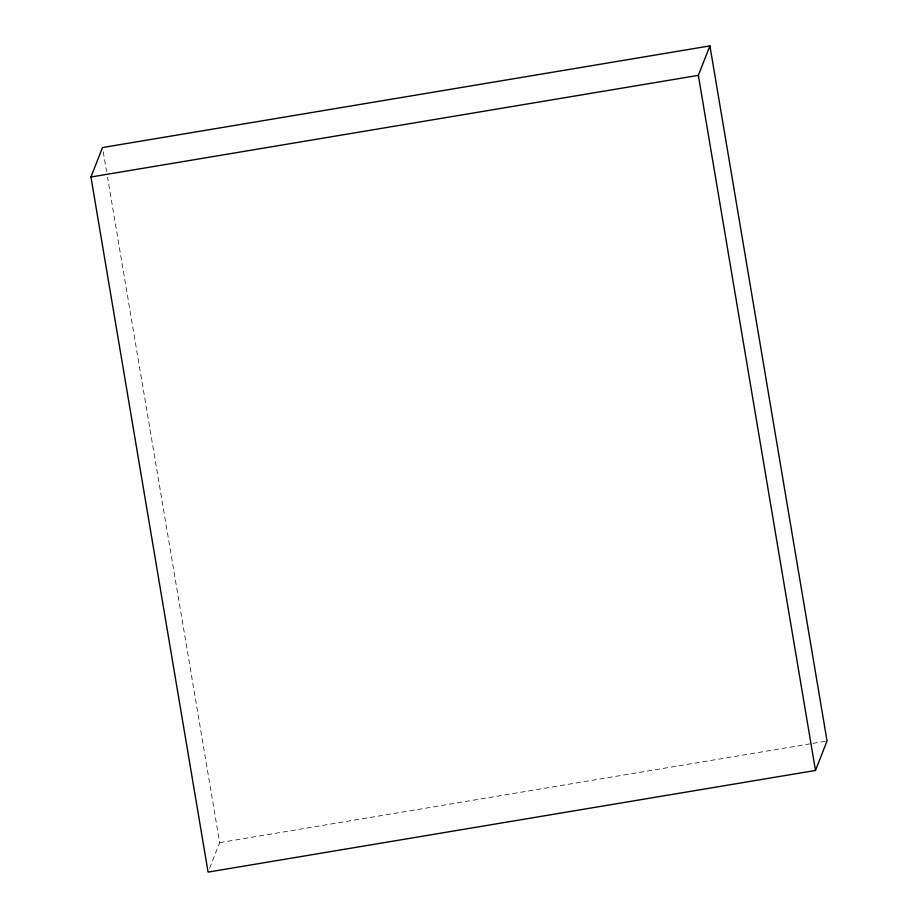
<?xml version="1.0" encoding="UTF-8"?>
<svg xmlns="http://www.w3.org/2000/svg" width="918" height="918" viewBox="0 0 918 918"><rect width="100%" height="100%" fill="white"/><g stroke="black" fill="none" stroke-linecap="round" stroke-linejoin="round"><path stroke-width="0.69" stroke-dasharray="4.59 3.44" d="M209.591 868.256L219.654 842.644L107.521 177.208M219.654 842.644L811.512 743.603M812.923 743.362L827.049 740.998M103.229 151.78L106.568 171.563"/><path stroke-width="1.38" d="M90.951 177.002L102.518 147.546L709.912 45.9L827.049 740.998L815.482 770.454L208.088 872.1L90.951 177.002L698.346 75.356L709.912 45.9M698.346 75.356L815.482 770.454"/></g></svg>
